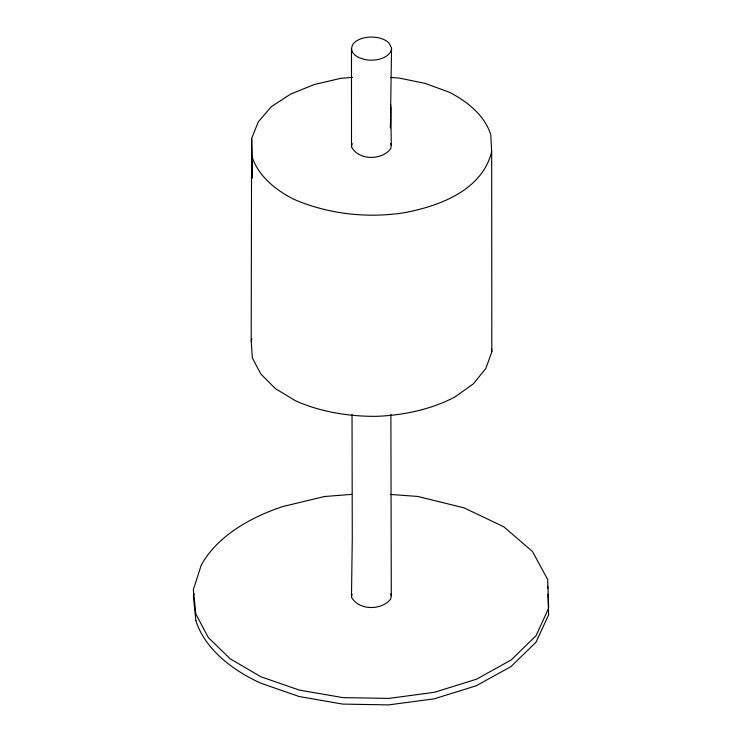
<?xml version="1.0" encoding="UTF-8"?>
<svg xmlns="http://www.w3.org/2000/svg" width="742" height="742" viewBox="0 0 742 742"><rect width="100%" height="100%" fill="white"/><g stroke="black" fill="none" stroke-linecap="round" stroke-linejoin="round"><path stroke-width="1.11" d="M352.033 414.518L352.274 538.729L351.476 597.152C358.757 610.657 381.471 610.61 390.626 599.137L391.284 595.77L390.886 414.379M390.635 77.456L398.714 77.984L425.287 83.429L448.984 92.129A127.095 73.375 0 0 1 490.768 134.784L491.668 151.72L491.816 351.884L485.834 368.403L473.479 383.744L455.171 396.812A127.077 73.365 0 0 1 376.936 416.308A127.624 73.681 0 0 1 295.502 400.782L275.365 388.595L260.804 373.996L252.345 357.857L251.195 340.968L251.603 138.494L258.309 121.836L271.229 106.718L290.678 94.076L314.209 84.542L341.014 78.281L352.552 77.4M390.533 119.045L390.431 127.912L390.969 107.813M390.663 107.97L391.544 48.035L388.947 43.017A19.941 11.51 0 0 0 375.563 37.304A20.043 11.575 0 0 0 358.627 39.743A19.811 11.436 0 0 0 352.459 45.077L351.476 48.675L351.504 146.823C358.349 160.56 382.074 160.615 390.682 148.66L391.294 145.506L390.7 104.641M391.544 48.035C391.544 53.118 386.832 56.42 382.575 58.164A19.793 11.427 0 0 1 364.888 59.536L359.082 57.709L355.13 55.316L352.469 52.274L351.476 48.675M351.504 146.823L352.135 143.568M351.476 597.152L352.051 594.184M194.024 594.054L193.347 596.169L195.851 620.553M251.195 340.968L251.955 338.899M491.668 151.72C482.133 190.119 440.154 205.812 405.215 212.564C367.874 218.547 328.994 214.299 294.157 199.45A128.218 74.024 0 0 1 251.788 155.727L251.603 138.494L251.918 158.844M351.791 494.367L324.504 496.519L282.897 506.526A177.913 102.711 0 0 0 201.184 565.293L193.356 589.64L195.86 614.107L208.326 637.536L230.252 658.85L260.998 676.815L299.443 690.125L342.99 697.628L388.947 698.408L434.478 692.286L476.512 679.199L511.275 659.888L536.067 635.634L548.653 608.217L547.67 579.502L532.441 551.445L503.781 526.792L464.112 507.88L417.755 496.444L390.459 494.441M390.682 594.017L391.284 595.77M390.709 143.596L391.294 145.506M491.566 348.517L491.816 351.884M547.707 586.161L547.782 588.462M547.967 594.203L548.616 614.905L535.937 642.312L511.025 666.539L476.197 685.803L434.144 698.843L388.623 704.9L342.674 704.084L299.165 696.534L260.757 683.187A179.286 103.509 0 0 1 195.869 620.553M251.798 155.718L252.215 178.061L251.955 161.107"/></g></svg>
